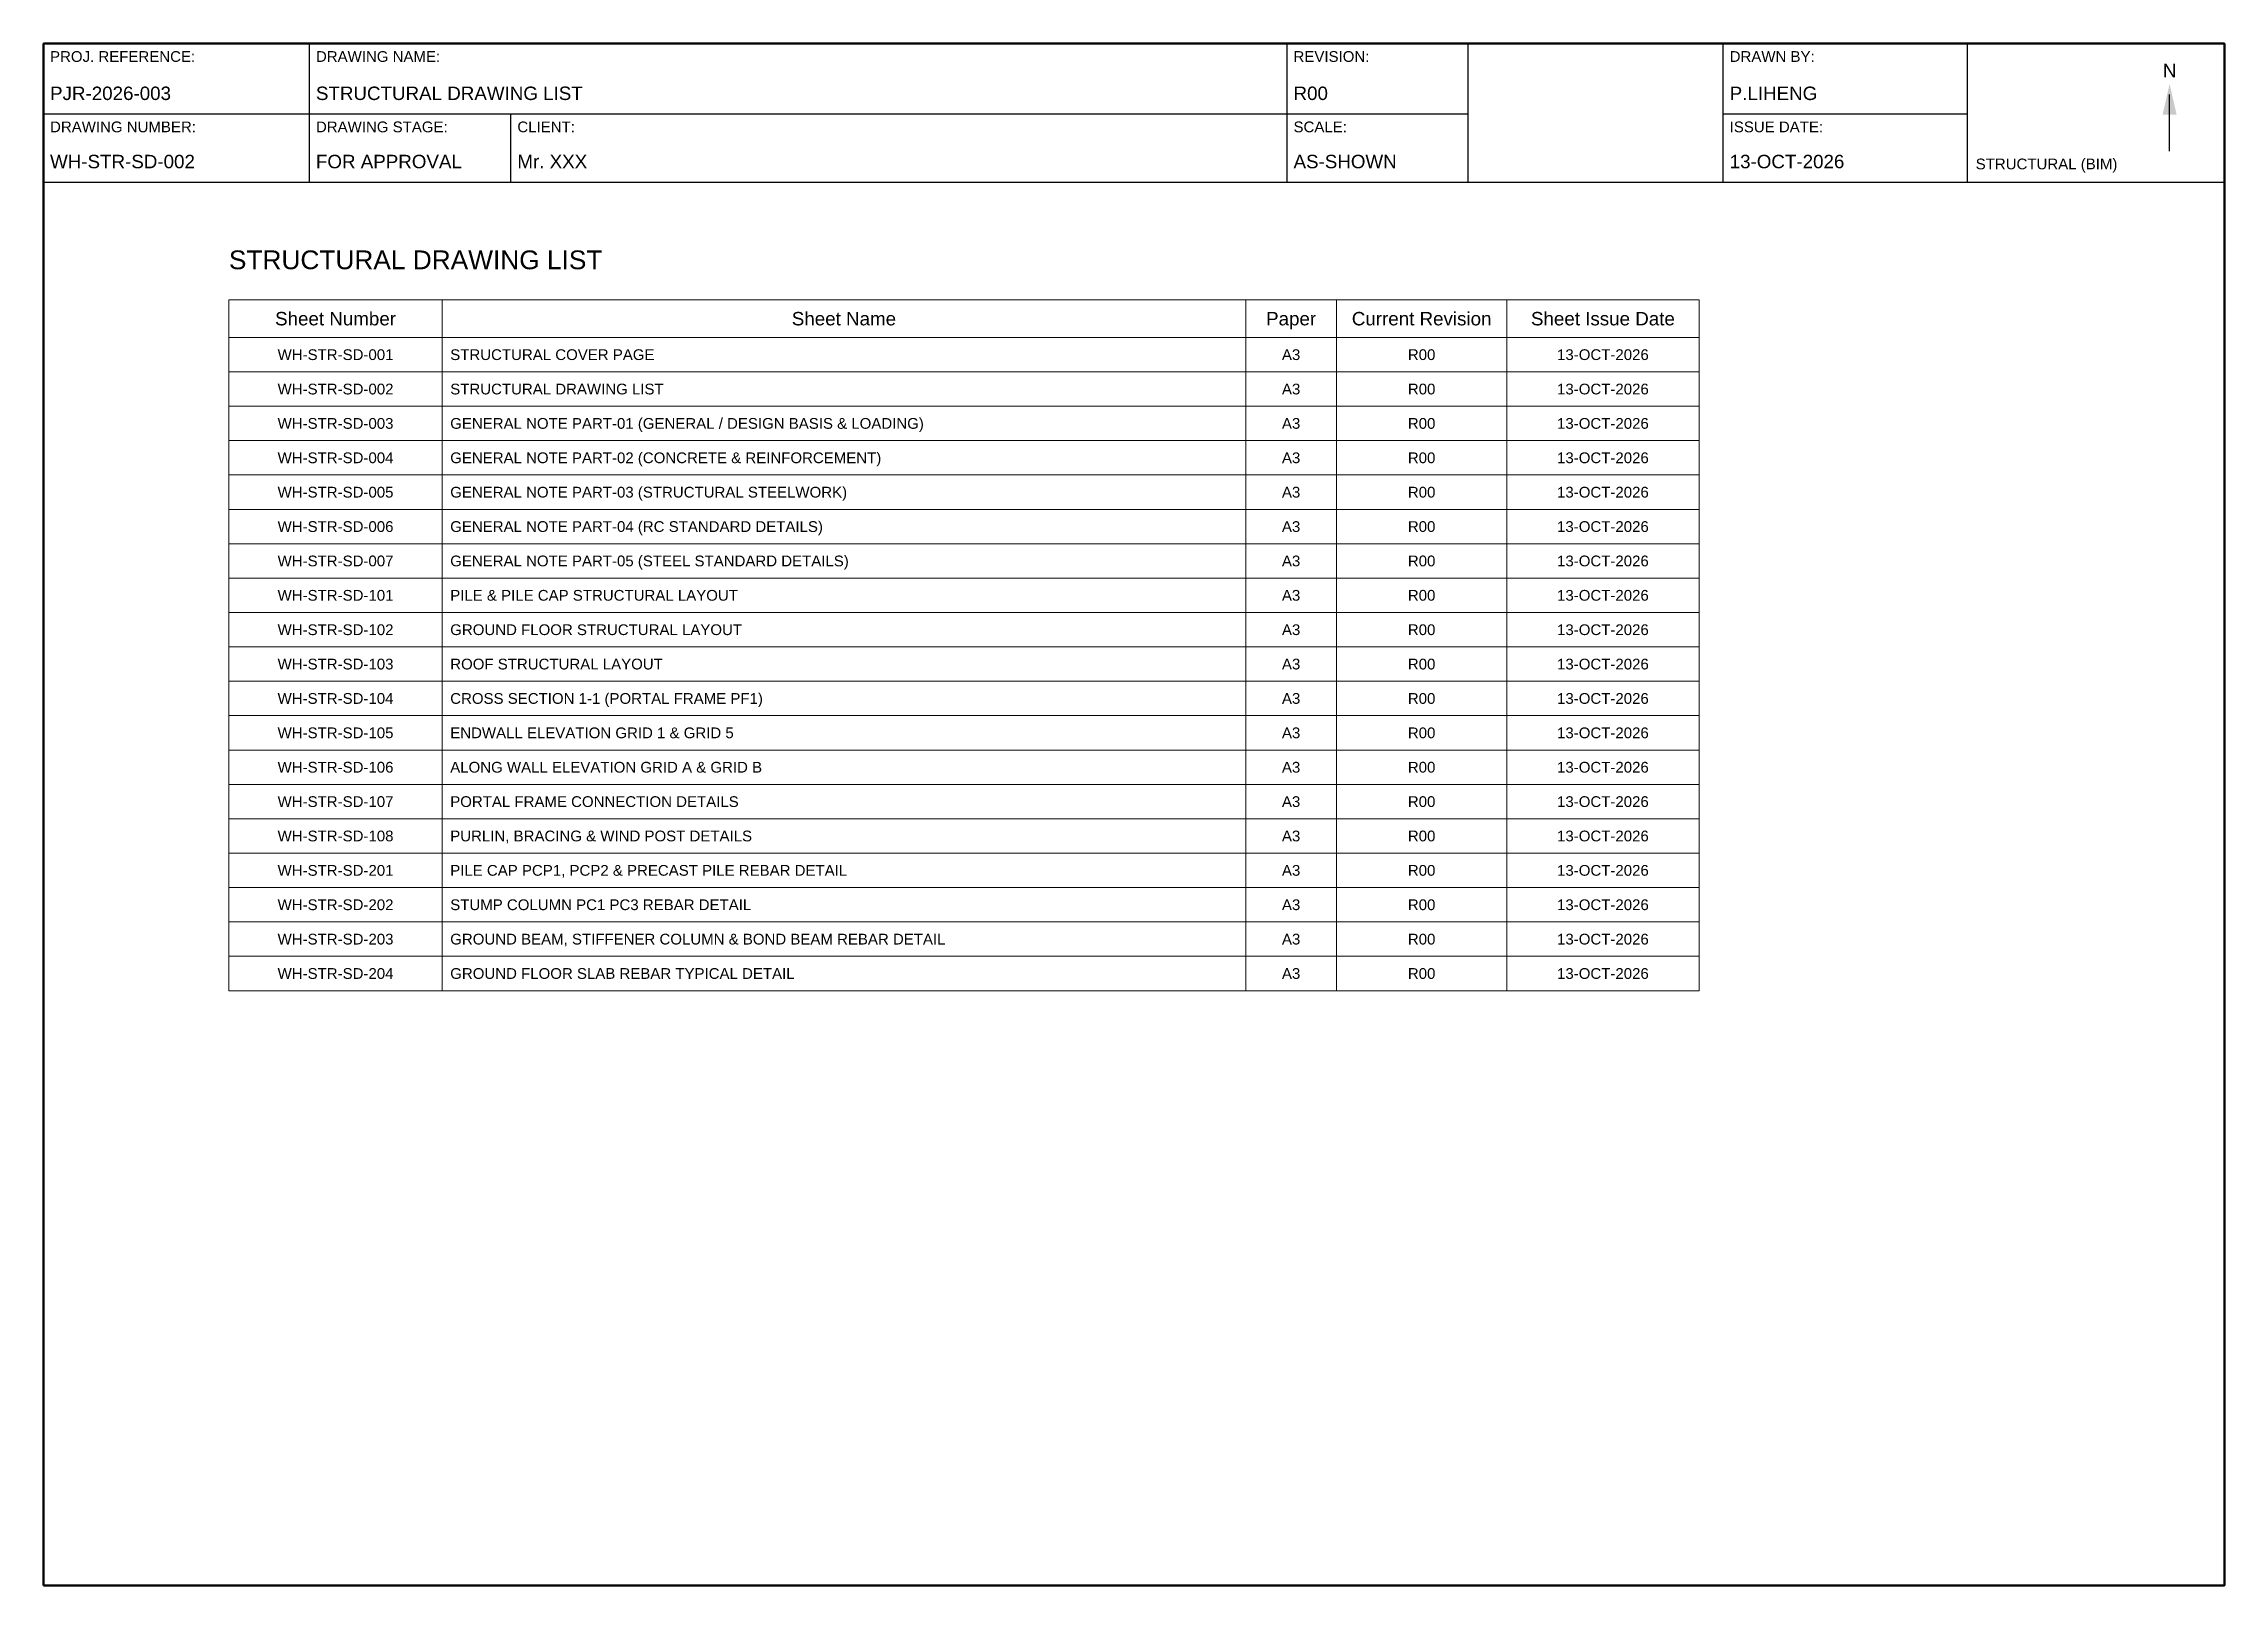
# Model space of a CAD drawing. Header units: millimetres. Extents: x 7 to 413, y 5 to 292.
import ezdxf
from ezdxf.enums import TextEntityAlignment as Align

# ---------------------------------------------------------------- set-up
doc = ezdxf.new("R2010")
doc.units = ezdxf.units.MM
for name, color, linetype, lineweight in [('S-ANNO-TABLE', 7, 'CONTINUOUS', 18), ('S-ANNO-TEXT', 7, 'CONTINUOUS', 18), ('S-TBLK-BORDER', 7, 'CONTINUOUS', 50), ('S-TBLK-LINE', 7, 'CONTINUOUS', 25), ('S-TBLK-TEXT', 7, 'CONTINUOUS', 18)]:
    doc.layers.add(name, color=color, linetype=linetype, lineweight=lineweight)
doc.styles.add('TEXT_2.0', font='arial.ttf')
doc.styles.add('TEXT_2.5', font='arial.ttf')
doc.styles.add('TEXT_3.5', font='arial.ttf')

# ---------------------------------------------------------------- blocks, each defined once
blk = doc.blocks.new('STR_TITLEBLOCK_A3')
at = {"layer": 'S-TBLK-BORDER'}
blk.add_lwpolyline([(7, 5), (413, 5), (413, 292), (7, 292)], close=True, dxfattribs=at)
at = {"layer": 'S-TBLK-LINE'}
for p, q in [((56.5, 266.2), (56.5, 292)), ((238.5, 266.2), (238.5, 292)), ((272.2, 266.2), (272.2, 292)), ((319.7, 266.2), (319.7, 292)), ((365.2, 266.2), (365.2, 292)), ((402.8, 272), (402.8, 282.5)), ((7, 278.9), (272.2, 278.9)), ((94, 266.2), (94, 278.9)), ((319.7, 278.9), (365.2, 278.9)), ((7, 266.2), (413, 266.2))]:
    blk.add_line(p, q, dxfattribs=at)
blk.add_solid([(401.5, 278.8), (404.1, 278.8), (402.8, 284.5)], dxfattribs=at)
at = {"layer": 'S-TBLK-TEXT', "color": 8, "style": 'TEXT_2.0'}
for s, p in [('PROJ. REFERENCE:', (8.2, 288.6)), ('DRAWING NAME:', (57.7, 288.6)), ('REVISION:', (239.7, 288.6)), ('DRAWN BY:', (320.9, 288.6)), ('DRAWING NUMBER:', (8.2, 275.5)), ('DRAWING STAGE:', (57.7, 275.5)), ('CLIENT:', (95.2, 275.5)), ('SCALE:', (239.7, 275.5)), ('ISSUE DATE:', (320.9, 275.5))]:
    blk.add_text(s, height=2, dxfattribs=at).set_placement(p)
at = {"layer": 'S-TBLK-TEXT', "style": 'TEXT_2.5'}
blk.add_text('N', height=2.5, dxfattribs=at).set_placement((402.8, 287), align=Align.MIDDLE_CENTER)
at = {"layer": 'S-TBLK-TEXT', "style": 'TEXT_2.0'}
blk.add_text('STRUCTURAL (BIM)', height=2, dxfattribs=at).set_placement((366.7, 268.6))
at = {"layer": 'S-TBLK-TEXT', "style": 'TEXT_2.5'}
for tag, p in [('PROJ_REFERENCE', (8.2, 281.5)), ('DRAWING_NAME', (57.7, 281.5)), ('REVISION', (239.7, 281.5)), ('DRAWN_BY', (320.9, 281.5)), ('DRAWING_NUMBER', (8.2, 268.8)), ('DRAWING_STAGE', (57.7, 268.8)), ('CLIENT', (95.2, 268.8)), ('SCALE', (239.7, 268.8)), ('ISSUE_DATE', (320.9, 268.8))]:
    blk.add_attdef(tag, p, '', height=2.5, dxfattribs=at)

msp = doc.modelspace()

# ---------------------------------------------------------------- linework, layer by layer
at = {"layer": 'S-ANNO-TABLE'}
for p, q in [((41.5, 244.3), (315.2, 244.3)), ((41.5, 244.3), (41.5, 115.7)), ((81.2, 244.3), (81.2, 115.7)), ((230.8, 244.3), (230.8, 115.7)), ((247.7, 244.3), (247.7, 115.7)), ((279.4, 244.3), (279.4, 115.7)), ((315.2, 244.3), (315.2, 115.7)), ((41.5, 237.3), (315.2, 237.3)), ((41.5, 230.9), (315.2, 230.9)), ((41.5, 224.5), (315.2, 224.5)), ((41.5, 218.1), (315.2, 218.1)), ((41.5, 211.7), (315.2, 211.7)), ((41.5, 205.3), (315.2, 205.3)), ((41.5, 198.9), (315.2, 198.9)), ((41.5, 192.5), (315.2, 192.5)), ((41.5, 186.1), (315.2, 186.1)), ((41.5, 179.7), (315.2, 179.7)), ((41.5, 173.3), (315.2, 173.3)), ((41.5, 166.9), (315.2, 166.9)), ((41.5, 160.5), (315.2, 160.5)), ((41.5, 154.1), (315.2, 154.1)), ((41.5, 147.7), (315.2, 147.7)), ((41.5, 141.3), (315.2, 141.3)), ((41.5, 134.9), (315.2, 134.9)), ((41.5, 128.5), (315.2, 128.5)), ((41.5, 122.1), (315.2, 122.1)), ((41.5, 115.7), (315.2, 115.7))]:
    msp.add_line(p, q, dxfattribs=at)

# ---------------------------------------------------------------- block references
at = {"layer": 'S-TBLK-LINE'}
msp.add_blockref('STR_TITLEBLOCK_A3', (0, 0), dxfattribs=at).add_auto_attribs({'PROJ_REFERENCE': 'PJR-2026-003', 'DRAWING_NAME': 'STRUCTURAL DRAWING LIST', 'REVISION': 'R00', 'DRAWN_BY': 'P.LIHENG', 'DRAWING_NUMBER': 'WH-STR-SD-002', 'DRAWING_STAGE': 'FOR APPROVAL', 'CLIENT': 'Mr. XXX', 'SCALE': 'AS-SHOWN', 'ISSUE_DATE': '13-OCT-2026'})

# ---------------------------------------------------------------- texts
at = {"layer": 'S-ANNO-TEXT', "style": 'TEXT_3.5'}
msp.add_text('STRUCTURAL DRAWING LIST', height=3.5, dxfattribs=at).set_placement((41.5, 250))
at = {"layer": 'S-ANNO-TEXT'}
for s, height, style, p in [('Sheet Number', 2.5, 'TEXT_2.5', (61.35, 240.8)), ('Sheet Name', 2.5, 'TEXT_2.5', (156, 240.8)), ('Paper', 2.5, 'TEXT_2.5', (239.25, 240.8)), ('Current Revision', 2.5, 'TEXT_2.5', (263.55, 240.8)), ('Sheet Issue Date', 2.5, 'TEXT_2.5', (297.3, 240.8)), ('WH-STR-SD-001', 2, 'TEXT_2.0', (61.35, 234.1)), ('A3', 2, 'TEXT_2.0', (239.25, 234.1)), ('R00', 2, 'TEXT_2.0', (263.55, 234.1)), ('13-OCT-2026', 2, 'TEXT_2.0', (297.3, 234.1)), ('WH-STR-SD-002', 2, 'TEXT_2.0', (61.35, 227.7)), ('A3', 2, 'TEXT_2.0', (239.25, 227.7)), ('R00', 2, 'TEXT_2.0', (263.55, 227.7)), ('13-OCT-2026', 2, 'TEXT_2.0', (297.3, 227.7)), ('WH-STR-SD-003', 2, 'TEXT_2.0', (61.35, 221.3)), ('A3', 2, 'TEXT_2.0', (239.25, 221.3)), ('R00', 2, 'TEXT_2.0', (263.55, 221.3)), ('13-OCT-2026', 2, 'TEXT_2.0', (297.3, 221.3)), ('WH-STR-SD-004', 2, 'TEXT_2.0', (61.35, 214.9)), ('A3', 2, 'TEXT_2.0', (239.25, 214.9)), ('R00', 2, 'TEXT_2.0', (263.55, 214.9)), ('13-OCT-2026', 2, 'TEXT_2.0', (297.3, 214.9)), ('WH-STR-SD-005', 2, 'TEXT_2.0', (61.35, 208.5)), ('A3', 2, 'TEXT_2.0', (239.25, 208.5)), ('R00', 2, 'TEXT_2.0', (263.55, 208.5)), ('13-OCT-2026', 2, 'TEXT_2.0', (297.3, 208.5)), ('WH-STR-SD-006', 2, 'TEXT_2.0', (61.35, 202.1)), ('A3', 2, 'TEXT_2.0', (239.25, 202.1)), ('R00', 2, 'TEXT_2.0', (263.55, 202.1)), ('13-OCT-2026', 2, 'TEXT_2.0', (297.3, 202.1)), ('WH-STR-SD-007', 2, 'TEXT_2.0', (61.35, 195.7)), ('A3', 2, 'TEXT_2.0', (239.25, 195.7)), ('R00', 2, 'TEXT_2.0', (263.55, 195.7)), ('13-OCT-2026', 2, 'TEXT_2.0', (297.3, 195.7)), ('WH-STR-SD-101', 2, 'TEXT_2.0', (61.35, 189.3)), ('A3', 2, 'TEXT_2.0', (239.25, 189.3)), ('R00', 2, 'TEXT_2.0', (263.55, 189.3)), ('13-OCT-2026', 2, 'TEXT_2.0', (297.3, 189.3)), ('WH-STR-SD-102', 2, 'TEXT_2.0', (61.35, 182.9)), ('A3', 2, 'TEXT_2.0', (239.25, 182.9)), ('R00', 2, 'TEXT_2.0', (263.55, 182.9)), ('13-OCT-2026', 2, 'TEXT_2.0', (297.3, 182.9)), ('WH-STR-SD-103', 2, 'TEXT_2.0', (61.35, 176.5)), ('A3', 2, 'TEXT_2.0', (239.25, 176.5)), ('R00', 2, 'TEXT_2.0', (263.55, 176.5)), ('13-OCT-2026', 2, 'TEXT_2.0', (297.3, 176.5)), ('WH-STR-SD-104', 2, 'TEXT_2.0', (61.35, 170.1)), ('A3', 2, 'TEXT_2.0', (239.25, 170.1)), ('R00', 2, 'TEXT_2.0', (263.55, 170.1)), ('13-OCT-2026', 2, 'TEXT_2.0', (297.3, 170.1)), ('WH-STR-SD-105', 2, 'TEXT_2.0', (61.35, 163.7)), ('A3', 2, 'TEXT_2.0', (239.25, 163.7)), ('R00', 2, 'TEXT_2.0', (263.55, 163.7)), ('13-OCT-2026', 2, 'TEXT_2.0', (297.3, 163.7)), ('WH-STR-SD-106', 2, 'TEXT_2.0', (61.35, 157.3)), ('A3', 2, 'TEXT_2.0', (239.25, 157.3)), ('R00', 2, 'TEXT_2.0', (263.55, 157.3)), ('13-OCT-2026', 2, 'TEXT_2.0', (297.3, 157.3)), ('WH-STR-SD-107', 2, 'TEXT_2.0', (61.35, 150.9)), ('A3', 2, 'TEXT_2.0', (239.25, 150.9)), ('R00', 2, 'TEXT_2.0', (263.55, 150.9)), ('13-OCT-2026', 2, 'TEXT_2.0', (297.3, 150.9)), ('WH-STR-SD-108', 2, 'TEXT_2.0', (61.35, 144.5)), ('A3', 2, 'TEXT_2.0', (239.25, 144.5)), ('R00', 2, 'TEXT_2.0', (263.55, 144.5)), ('13-OCT-2026', 2, 'TEXT_2.0', (297.3, 144.5)), ('WH-STR-SD-201', 2, 'TEXT_2.0', (61.35, 138.1)), ('A3', 2, 'TEXT_2.0', (239.25, 138.1)), ('R00', 2, 'TEXT_2.0', (263.55, 138.1)), ('13-OCT-2026', 2, 'TEXT_2.0', (297.3, 138.1)), ('WH-STR-SD-202', 2, 'TEXT_2.0', (61.35, 131.7)), ('A3', 2, 'TEXT_2.0', (239.25, 131.7)), ('R00', 2, 'TEXT_2.0', (263.55, 131.7)), ('13-OCT-2026', 2, 'TEXT_2.0', (297.3, 131.7)), ('WH-STR-SD-203', 2, 'TEXT_2.0', (61.35, 125.3)), ('A3', 2, 'TEXT_2.0', (239.25, 125.3)), ('R00', 2, 'TEXT_2.0', (263.55, 125.3)), ('13-OCT-2026', 2, 'TEXT_2.0', (297.3, 125.3)), ('WH-STR-SD-204', 2, 'TEXT_2.0', (61.35, 118.9)), ('A3', 2, 'TEXT_2.0', (239.25, 118.9)), ('R00', 2, 'TEXT_2.0', (263.55, 118.9)), ('13-OCT-2026', 2, 'TEXT_2.0', (297.3, 118.9))]:
    msp.add_text(s, height=height, dxfattribs=dict(at, style=style)).set_placement(p, align=Align.MIDDLE_CENTER)
at = {"layer": 'S-ANNO-TEXT', "style": 'TEXT_2.0'}
for s, p in [('STRUCTURAL COVER PAGE', (82.7, 234.1)), ('STRUCTURAL DRAWING LIST', (82.7, 227.7)), ('GENERAL NOTE PART-01 (GENERAL / DESIGN BASIS & LOADING)', (82.7, 221.3)), ('GENERAL NOTE PART-02 (CONCRETE & REINFORCEMENT)', (82.7, 214.9)), ('GENERAL NOTE PART-03 (STRUCTURAL STEELWORK)', (82.7, 208.5)), ('GENERAL NOTE PART-04 (RC STANDARD DETAILS)', (82.7, 202.1)), ('GENERAL NOTE PART-05 (STEEL STANDARD DETAILS)', (82.7, 195.7)), ('PILE & PILE CAP STRUCTURAL LAYOUT', (82.7, 189.3)), ('GROUND FLOOR STRUCTURAL LAYOUT', (82.7, 182.9)), ('ROOF STRUCTURAL LAYOUT', (82.7, 176.5)), ('CROSS SECTION 1-1 (PORTAL FRAME PF1)', (82.7, 170.1)), ('ENDWALL ELEVATION GRID 1 & GRID 5', (82.7, 163.7)), ('ALONG WALL ELEVATION GRID A & GRID B', (82.7, 157.3)), ('PORTAL FRAME CONNECTION DETAILS', (82.7, 150.9)), ('PURLIN, BRACING & WIND POST DETAILS', (82.7, 144.5)), ('PILE CAP PCP1, PCP2 & PRECAST PILE REBAR DETAIL', (82.7, 138.1)), ('STUMP COLUMN PC1 PC3 REBAR DETAIL', (82.7, 131.7)), ('GROUND BEAM, STIFFENER COLUMN & BOND BEAM REBAR DETAIL', (82.7, 125.3)), ('GROUND FLOOR SLAB REBAR TYPICAL DETAIL', (82.7, 118.9))]:
    msp.add_text(s, height=2, dxfattribs=at).set_placement(p, align=Align.MIDDLE_LEFT)

doc.saveas('drawing.dxf')
